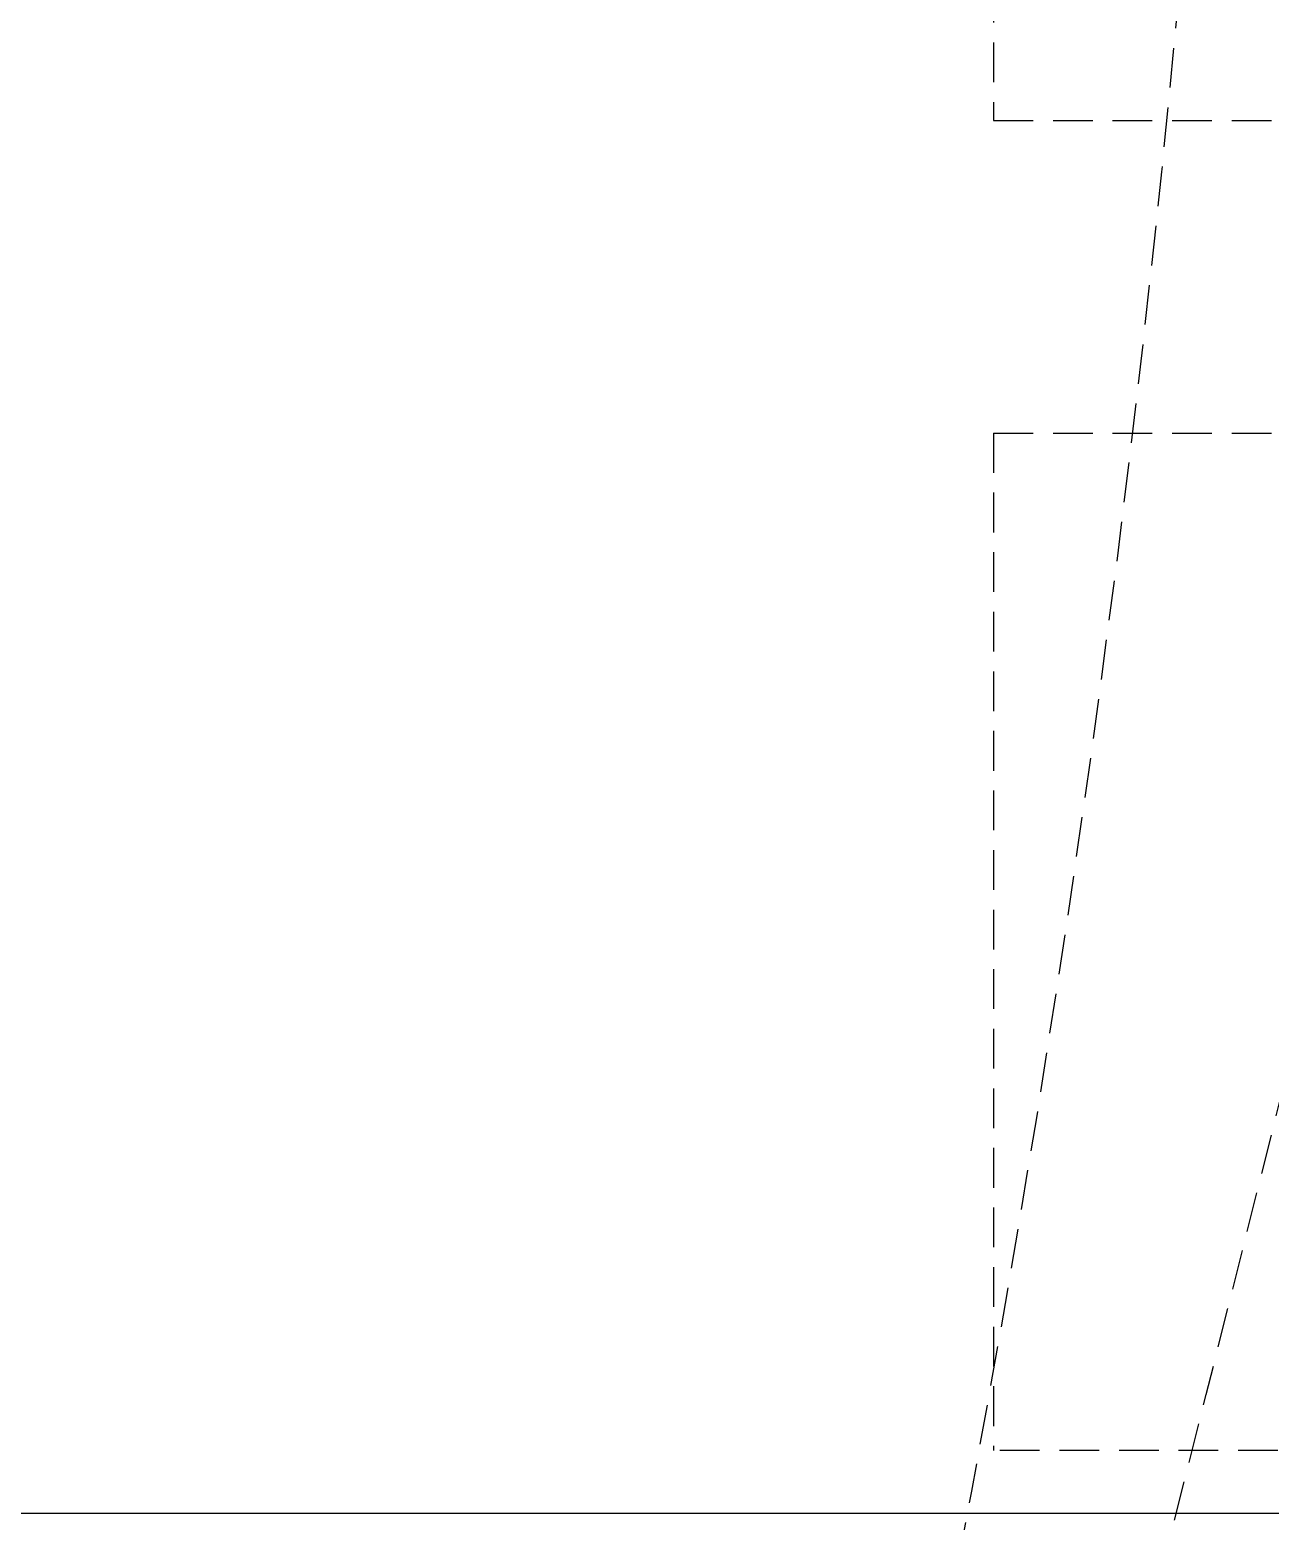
# Model space of a CAD drawing. Extents: x -30 to 1202, y 231 to 898.
# Drawn here: x 126.64 to 134.57, y 377.27 to 386.8 of the extents above; entities that cross this region are included whole.
import ezdxf

# ---------------------------------------------------------------- set-up
doc = ezdxf.new("R2010")
doc.units = 0
doc.header["$LTSCALE"] = 0.04
doc.linetypes.add('DASHED2', pattern=[9.525, 6.35, -3.175])
for name, color, linetype in [('0.2', 2, 'CONTINUOUS'), ('PISO', 1, 'CONTINUOUS'), ('proyecciones', 1, 'DASHED2'), ('PROYECCIÓN', 2, 'DASHED2')]:
    doc.layers.add(name, color=color, linetype=linetype)

msp = doc.modelspace()

# ---------------------------------------------------------------- linework, layer by layer
at = {"layer": '0.2'}
msp.add_arc((144.1974, 394.2118), 11.7192, 184.95745, 222.96756, dxfattribs=at)
at = {"layer": 'PISO'}
msp.add_line((138.5137, 377.3157), (120.2328, 377.3157), dxfattribs=at)
at = {"layer": 'proyecciones'}
for p, q in [((132.8009, 393.1991), (132.8009, 386.2242)), ((132.8009, 386.2242), (165.4134, 386.2242)), ((132.8009, 384.2242), (132.8009, 377.7175)), ((132.8009, 384.2242), (139.7087, 384.2242)), ((143.7641, 377.7175), (132.8009, 377.7175))]:
    msp.add_line(p, q, dxfattribs=at)
at = {"layer": 'PROYECCIÓN'}
for centre, radius, start, end in [((28.9626, 396.7006), 105.4705, 348.825316, 359.413721), ((-1185.1438, 710.8483), 1360.6265, 345.3913372, 346.1145985)]:
    msp.add_arc(centre, radius, start, end, dxfattribs=at)

doc.saveas('drawing.dxf')
